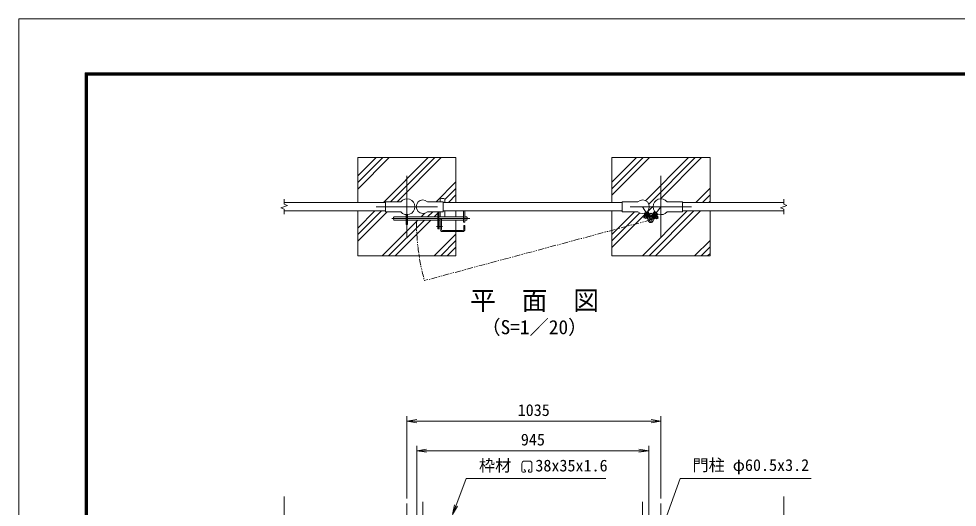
# Model space of a CAD drawing. Units: millimetres at full size. Extents: x -4200 to 4200, y -2970 to 2970.
# Drawn here: x -4200 to -377, y 981 to 2970 of the extents above; entities that cross this region are included whole.
import ezdxf
from ezdxf.enums import TextEntityAlignment as Align

# ---------------------------------------------------------------- set-up
doc = ezdxf.new("R2010")
doc.units = ezdxf.units.MM
doc.header["$LTSCALE"] = 10
doc.linetypes.add('USER1', pattern=[50.8, 31.75, -6.35, 6.35, -6.35])
doc.linetypes.add('USER2', pattern=[5, 2.5, -0.5, 0.5, -0.5, 0.5, -0.5])
doc.layers.add('0-0_D-TTL-TXT', color=7, linetype='Continuous')
for name, color, linetype, lineweight in [('0-1_D-STR-TXT', 7, 'Continuous', 13), ('0-2_D-STR1', 1, 'Continuous', 18), ('0-3_D-BMK', 2, 'USER1', 13), ('0-4_D-STR3', 3, 'Continuous', 13), ('0-5_D-DCR-HCH', 7, 'Continuous', 13), ('0-7_D-STR4', 7, 'Continuous', 18), ('0-8_D-STR-DIM', 7, 'Continuous', 13), ('0-9_0', 7, 'Continuous', 18), ('0-B_D-TTL', 7, 'Continuous', 18)]:
    doc.layers.add(name, color=color, linetype=linetype, lineweight=lineweight)
doc.styles.add('ＭＳ ゴシック', font='')
doc.styles.get('ＭＳ ゴシック').set_extended_font_data('MS Gothic')

# ---------------------------------------------------------------- blocks, each defined once
blk = doc.blocks.new('_Open')
at = {"layer": '0-9_0'}
blk.add_line((-10, 1.667), (0, 0), dxfattribs=at)
blk.add_lwpolyline([(-10, -1.667), (0, 0), (-10, 0)], dxfattribs=at)

msp = doc.modelspace()

# ---------------------------------------------------------------- linework, layer by layer
at = {"layer": '0-1_D-STR-TXT'}
for p, q in [((-2150.85, 1158.45), (-2150.85, 1127.77)), ((-2140.19, 1169.1), (-2120.06, 1169.1)), ((-2109.4, 1158.45), (-2109.4, 1127.77)), ((-2147.18, 1124.1), (-2139.72, 1124.1)), ((-2140.92, 1134.17), (-2137.12, 1130.37)), ((-2119.33, 1134.17), (-2123.13, 1130.37)), ((-2113.07, 1124.1), (-2120.53, 1124.1))]:
    msp.add_line(p, q, dxfattribs=at)
for points in [[(-1809.07, 1098.46), (-2377.76, 1098.46), (-2432.32, 952.8)], [(-972.15, 1098.46), (-1505.3, 1098.46), (-1579.22, 894.8)]]:
    msp.add_lwpolyline(points, dxfattribs=at)
for centre, radius, start, end in [((-2140.19, 1158.45), 10.66, 90, 180), ((-2120.06, 1158.45), 10.66, 0, 90), ((-2147.18, 1127.77), 3.67, 180, 270), ((-2139.72, 1127.77), 3.67, 270, 45), ((-2120.53, 1127.77), 3.67, 135, 270), ((-2113.07, 1127.77), 3.67, 270, 0)]:
    msp.add_arc(centre, radius, start, end, dxfattribs=at)
at = {"layer": '0-2_D-STR1'}
for p, q in [((-3119.05, 2222.35), (-2706.55, 2222.35)), ((-2470.9, 2222.35), (-1741.7, 2222.35)), ((-1496.55, 2222.35), (-1084.05, 2222.35)), ((-3119.05, 2187.35), (-2706.55, 2187.35)), ((-2470.9, 2187.35), (-1741.7, 2187.35)), ((-1496.55, 2187.35), (-1084.05, 2187.35))]:
    msp.add_line(p, q, dxfattribs=at)
at = {"layer": '0-3_D-BMK'}
for p, q in [((-2619.05, 2329.85), (-2619.05, 2079.85)), ((-1584.05, 2329.85), (-1584.05, 2079.85)), ((-2744.05, 2204.85), (-2494.05, 2204.85)), ((-1709.05, 2204.85), (-1459.05, 2204.85)), ((-1659.2, 2204.85), (-1625.78, 2151.04)), ((-1584.05, 2204.85), (-1625.78, 2151.04)), ((-2680.36, 2157.15), (-2362.7, 2157.15)), ((-1624.2, 2178.86), (-1654.64, 2159.95)), ((-1624.56, 2178.95), (-1595.11, 2156.11)), ((-2498.82, 2124.65), (-2473.68, 2124.65)), ((-2619.05, 996.61), (-2619.05, -799.21)), ((-2553.4, 1003.1), (-2553.4, -535.29)), ((-1659.2, 1003.1), (-1659.2, -535.29)), ((-1584.05, 996.61), (-1584.05, -799.21))]:
    msp.add_line(p, q, dxfattribs=at)
at = {"layer": '0-3_D-BMK', "linetype": 'USER2'}
msp.add_line((-1625.78, 2151.04), (-2547.79, 1903.98), dxfattribs=at)
msp.add_arc((-1625.78, 2151.04), 954.54, 180.5332, 195, dxfattribs=at)
at = {"layer": '0-4_D-STR3'}
for p, q in [((-2644.19, 2225.2), (-2706.55, 2225.2)), ((-2534.9, 2225.2), (-2470.9, 2225.2)), ((-2482.9, 2233.65), (-2482.9, 2225.2)), ((-2477.9, 2238.65), (-2468.9, 2238.65)), ((-2463.9, 2233.65), (-2463.9, 2222.35)), ((-1677.69, 2225.2), (-1741.7, 2225.2)), ((-1558.9, 2225.2), (-1496.55, 2225.2)), ((-2488.9, 2184.5), (-2488.9, 2114.65)), ((-2482.9, 2184.5), (-2482.9, 2163.65)), ((-2463.9, 2187.35), (-2463.9, 2163.65)), ((-2387.9, 2187.35), (-2387.9, 2142.15)), ((-2383.4, 2187.35), (-2383.4, 2142.15)), ((-1647.8, 2178.91), (-1641, 2183.14)), ((-1641, 2183.14), (-1639.62, 2182.81)), ((-1640, 2179.63), (-1638.3, 2180.69)), ((-1640, 2179.63), (-1630.51, 2164.34)), ((-1626.11, 2162.95), (-1639.94, 2185.22)), ((-1639.62, 2182.81), (-1627.98, 2164.07)), ((-1624.16, 2164.17), (-1638.31, 2186.96)), ((-1625.02, 2165.56), (-1609.76, 2185.23)), ((-1624.21, 2162.85), (-1608.27, 2183.41)), ((-1610.24, 2179.23), (-1608.66, 2178.01)), ((-1607.31, 2181.38), (-1600.98, 2176.48)), ((-2673.4, 2160.65), (-2673.4, 2153.65)), ((-2670.4, 2163.65), (-2621.35, 2163.65)), ((-2670.4, 2150.65), (-2621.35, 2150.65)), ((-2621.35, 2172.59), (-2621.35, 2132.73)), ((-2616.75, 2172.59), (-2616.75, 2132.73)), ((-2616.75, 2163.65), (-2493.4, 2163.65)), ((-2616.75, 2150.65), (-2493.4, 2150.65)), ((-2488.9, 2163.65), (-2387.9, 2163.65)), ((-2488.9, 2150.65), (-2482.9, 2150.65)), ((-2482.9, 2155.65), (-2482.9, 2112.65)), ((-2482.9, 2155.65), (-2478.4, 2155.65)), ((-2478.4, 2155.65), (-2478.4, 2112.65)), ((-2478.4, 2150.65), (-2387.9, 2150.65)), ((-2387.9, 2142.15), (-2383.4, 2142.15)), ((-2383.4, 2163.65), (-2376.4, 2163.65)), ((-2383.4, 2150.65), (-2376.4, 2150.65)), ((-2373.4, 2160.65), (-2373.4, 2153.65)), ((-1654.11, 2166.71), (-1647.73, 2170.66)), ((-1648.3, 2157.36), (-1654.11, 2166.71)), ((-1638.24, 2155.37), (-1652.42, 2178.2)), ((-1636.31, 2156.62), (-1650.13, 2178.89)), ((-1648.3, 2157.36), (-1641.93, 2161.32)), ((-1647.8, 2178.91), (-1648.12, 2177.54)), ((-1648.12, 2177.54), (-1636.48, 2158.79)), ((-1646.8, 2175.41), (-1645.1, 2176.47)), ((-1645.78, 2171.88), (-1644.93, 2172.4)), ((-1645.1, 2176.47), (-1635.6, 2161.18)), ((-1639.13, 2163.06), (-1644.93, 2172.4)), ((-1639.98, 2162.53), (-1639.13, 2163.06)), ((-1636.31, 2156.62), (-1638.26, 2155.41)), ((-1637.3, 2160.12), (-1635.6, 2161.18)), ((-1630.51, 2164.34), (-1628.81, 2165.4)), ((-1626.11, 2162.95), (-1624.16, 2164.17)), ((-1624.21, 2162.85), (-1625.12, 2163.57)), ((-1621.27, 2165.01), (-1619.69, 2163.78)), ((-1608.66, 2178.01), (-1619.69, 2163.78)), ((-1603.92, 2174.33), (-1614.95, 2160.1)), ((-1614.95, 2160.1), (-1613.37, 2158.88)), ((-1614.72, 2155.5), (-1598.78, 2176.06)), ((-1614.72, 2155.5), (-1612.9, 2154.09)), ((-1600.81, 2175.08), (-1614.33, 2157.64)), ((-1612.9, 2154.09), (-1596.65, 2175.06)), ((-1611.34, 2161.5), (-1604.6, 2170.19)), ((-1611.34, 2161.5), (-1610.55, 2160.88)), ((-1608.73, 2159.47), (-1602.8, 2154.88)), ((-1604.6, 2170.19), (-1603.81, 2169.58)), ((-1603.92, 2174.33), (-1602.34, 2173.1)), ((-1602.8, 2154.88), (-1596.06, 2163.57)), ((-1601.99, 2168.17), (-1596.06, 2163.57)), ((-1600.98, 2176.48), (-1600.81, 2175.08)), ((-2616.75, 2132.73), (-2621.35, 2132.73)), ((-2473.9, 2108.15), (-2391.9, 2108.15)), ((-2473.9, 2103.65), (-2391.9, 2103.65)), ((-2387.4, 2128.65), (-2387.4, 2112.65)), ((-2387.4, 2128.65), (-2382.9, 2128.65)), ((-2382.9, 2128.65), (-2382.9, 2112.65))]:
    msp.add_line(p, q, dxfattribs=at)
for points in [[(-2644.19, 2184.5), (-2706.55, 2184.5), (-2706.55, 2225.2)], [(-2534.9, 2184.5), (-2470.9, 2184.5), (-2470.9, 2225.2)], [(-1677.69, 2184.5), (-1741.7, 2184.5), (-1741.7, 2225.2)], [(-1558.9, 2184.5), (-1496.55, 2184.5), (-1496.55, 2225.2)], [(-2493.4, 2184.5), (-2493.4, 2114.65), (-2488.9, 2114.65)], [(-1607.31, 2181.38), (-1608.71, 2181.21), (-1622.23, 2163.77)]]:
    msp.add_lwpolyline(points, dxfattribs=at)
msp.add_circle((-1625.78, 2151.04), 6.3, dxfattribs=at)
for centre, radius, start, end in [((-2619.05, 2204.85), 32.35, 218.9806, 141.0194), ((-2553.4, 2204.85), 27.5, 47.73142, 312.26858), ((-2477.9, 2233.65), 5, 90, 180), ((-2468.9, 2233.65), 5, 0, 90), ((-1659.2, 2204.85), 27.5, 227.73142, 132.26858), ((-1584.05, 2204.85), 32.35, 38.9806, 321.0194), ((-2670.4, 2160.65), 3, 90, 180), ((-2670.4, 2153.65), 3, 180, 270), ((-2376.4, 2160.65), 3, 0, 90), ((-2376.4, 2153.65), 3, 270, 0), ((-1625.78, 2151.04), 10.8, 161.10578, 82.57528), ((-1640.72, 2156.15), 5, 341.10578, 31.84053), ((-1623.73, 2166.7), 5, 211.84053, 262.57528), ((-1626.18, 2166.83), 5, 281.21846, 322.21032), ((-1610.38, 2154.58), 5, 142.21032, 192.94508), ((-2473.9, 2112.65), 9, 180, 270), ((-2473.9, 2112.65), 4.5, 180, 270), ((-2391.9, 2112.65), 4.5, 270, 0), ((-2391.9, 2112.65), 9, 270, 0)]:
    msp.add_arc(centre, radius, start, end, dxfattribs=at)
at = {"layer": '0-5_D-DCR-HCH'}
for p, q in [((-2819.05, 2276.88), (-2691.08, 2404.85)), ((-2819.05, 2303.4), (-2717.59, 2404.85)), ((-2819.05, 2329.92), (-2744.11, 2404.85)), ((-2714.48, 2222.35), (-2531.98, 2404.85)), ((-2685.11, 2225.2), (-2505.46, 2404.85)), ((-2658.59, 2225.2), (-2478.94, 2404.85)), ((-1784.05, 2251.22), (-1630.41, 2404.85)), ((-1784.05, 2277.74), (-1656.93, 2404.85)), ((-1784.05, 2304.26), (-1683.45, 2404.85)), ((-1646.85, 2229.32), (-1471.32, 2404.85)), ((-1633.97, 2215.68), (-1444.8, 2404.85)), ((-1586.01, 2237.13), (-1418.28, 2404.85)), ((-2499.49, 2225.2), (-2419.05, 2305.65)), ((-2463.95, 2234.23), (-2419.05, 2279.14)), ((-1441.68, 2222.35), (-1384.05, 2279.99)), ((-2449.31, 2222.35), (-2419.05, 2252.62)), ((-1415.17, 2222.35), (-1384.05, 2253.48)), ((-1388.65, 2222.35), (-1384.05, 2226.96)), ((-2819.05, 2091.27), (-2722.96, 2187.35)), ((-2819.05, 2117.78), (-2749.48, 2187.35)), ((-2819.05, 2064.75), (-2699.29, 2184.5)), ((-2534.53, 2163.65), (-2513.68, 2184.5)), ((-1659.18, 2004.85), (-1476.68, 2187.35)), ((-1632.67, 2004.85), (-1450.17, 2187.35)), ((-1606.15, 2004.85), (-1423.65, 2187.35)), ((-2719.84, 2004.85), (-2574.04, 2150.65)), ((-2693.33, 2004.85), (-2547.53, 2150.65)), ((-2666.81, 2004.85), (-2521.01, 2150.65)), ((-2561.04, 2163.65), (-2546.28, 2178.42)), ((-2508.01, 2163.65), (-2493.4, 2178.27)), ((-2507.71, 2004.85), (-2419.05, 2093.52)), ((-2481.2, 2004.85), (-2419.05, 2067)), ((-1447.05, 2004.85), (-1384.05, 2067.86)), ((-2454.68, 2004.85), (-2419.05, 2040.49)), ((-1420.54, 2004.85), (-1384.05, 2041.34)), ((-1394.02, 2004.85), (-1384.05, 2014.83))]:
    msp.add_line(p, q, dxfattribs=at)
for points in [[(-1784.05, 2092.12), (-1761.5, 2114.67), (-1691.67, 2184.5)], [(-1784.05, 2065.61), (-1725.28, 2124.38), (-1670.06, 2179.6)], [(-1637.49, 2185.64), (-1618.28, 2204.85), (-1616.2, 2206.94)], [(-1784.05, 2039.09), (-1689.06, 2134.08), (-1649.55, 2173.59)]]:
    msp.add_lwpolyline(points, dxfattribs=at)
at = {"layer": '0-7_D-STR4'}
for p, q in [((-2819.05, 2404.85), (-2819.05, 2222.35)), ((-1784.05, 2404.85), (-1784.05, 2222.35)), ((-2419.05, 2163.65), (-2419.05, 2187.35)), ((-2419.05, 2108.15), (-2419.05, 2150.65))]:
    msp.add_line(p, q, dxfattribs=at)
for points in [[(-2419.05, 2222.35), (-2419.05, 2404.85), (-2819.05, 2404.85)], [(-1384.05, 2222.35), (-1384.05, 2404.85), (-1784.05, 2404.85)], [(-2819.05, 2187.35), (-2819.05, 2004.85), (-2419.05, 2004.85), (-2419.05, 2103.65)], [(-1784.05, 2187.35), (-1784.05, 2004.85), (-1384.05, 2004.85), (-1384.05, 2187.35)]]:
    msp.add_lwpolyline(points, dxfattribs=at)
at = {"layer": '0-8_D-STR-DIM'}
for p, q in [((-3119.05, 2214.47), (-3119.05, 2234.85)), ((-1084.05, 2214.47), (-1084.05, 2234.85)), ((-3132.26, 2200.04), (-3105.83, 2209.66)), ((-3119.05, 2195.23), (-3132.26, 2200.04)), ((-3105.83, 2209.66), (-3119.05, 2214.47)), ((-3119.05, 2174.85), (-3119.05, 2195.23)), ((-1097.26, 2200.04), (-1070.83, 2209.66)), ((-1084.05, 2195.23), (-1097.26, 2200.04)), ((-1070.83, 2209.66), (-1084.05, 2214.47)), ((-1084.05, 2174.85), (-1084.05, 2195.23)), ((-2619.05, 1016.61), (-2619.05, 1351.37)), ((-1584.05, 1016.61), (-1584.05, 1351.37)), ((-2619.05, 1331.37), (-1584.05, 1331.37)), ((-2578.8, 945.77), (-2578.8, 1231.37)), ((-1633.8, 945.77), (-1633.8, 1231.37)), ((-2578.8, 1211.37), (-1633.8, 1211.37)), ((-3119.05, 262.02), (-3119.05, 1024.37)), ((-1084.05, 262.02), (-1084.05, 1024.37))]:
    msp.add_line(p, q, dxfattribs=at)
at = {"layer": '0-B_D-TTL', "color": 2}
msp.add_lwpolyline([(-4200, 2970), (4200, 2970), (4200, -2970), (-4200, -2970)], close=True, dxfattribs=at)
at = {"layer": '0-B_D-TTL'}
for points in [[(-3930, 2750), (3930, 2750), (3930, -2750), (-3930, -2750)], [(-3927.5, 2747.5), (3927.5, 2747.5), (3927.5, -2747.5), (-3927.5, -2747.5)], [(-3925, 2745), (3925, 2745), (3925, -2745), (-3925, -2745)], [(-3922.5, 2742.5), (3922.5, 2742.5), (3922.5, -2742.5), (-3922.5, -2742.5)], [(-3920, 2740), (3920, 2740), (3920, -2740), (-3920, -2740)]]:
    msp.add_lwpolyline(points, close=True, dxfattribs=at)

# ---------------------------------------------------------------- block references
at = {"layer": '0-1_D-STR-TXT', "xscale": 4, "yscale": 4, "rotation": 249.46512}
msp.add_blockref('_Open', (-2433.02, 950.93), dxfattribs=at)
at = {"layer": '0-8_D-STR-DIM', "xscale": 4, "yscale": 4, "rotation": 180}
for p in [(-2619.05, 1331.37), (-2578.8, 1211.37)]:
    msp.add_blockref('_Open', p, dxfattribs=at)
at = {"layer": '0-8_D-STR-DIM', "xscale": 4, "yscale": 4}
for p in [(-1584.05, 1331.37), (-1633.8, 1211.37)]:
    msp.add_blockref('_Open', p, dxfattribs=at)

# ---------------------------------------------------------------- texts
at = {"layer": '0-0_D-TTL-TXT', "style": 'ＭＳ ゴシック'}
for s, height, p in [('平\u3000面\u3000図', 76.98, (-2361.44, 1761.33)), ('（S=1／20）', 57.7, (-2315.96, 1668.13))]:
    msp.add_text(s, height=height, dxfattribs=at).set_placement(p, align=Align.BOTTOM_LEFT)
at = {"layer": '0-1_D-STR-TXT', "style": 'ＭＳ ゴシック'}
for s, p in [('枠材 \u300038x35x1.6', (-2325.31, 1112.44)), ('門柱 φ60.5x3.2', (-1455.65, 1114.35))]:
    msp.add_text(s, height=48.09, dxfattribs=at).set_placement(p, align=Align.BOTTOM_LEFT)
at = {"layer": '0-8_D-STR-DIM', "style": 'ＭＳ ゴシック'}
for s, p in [('1035', (-2167.82, 1338.12)), ('945', (-2154.79, 1218.12))]:
    msp.add_text(s, height=48.09, dxfattribs=at).set_placement(p, align=Align.BOTTOM_LEFT)

doc.saveas('drawing.dxf')
